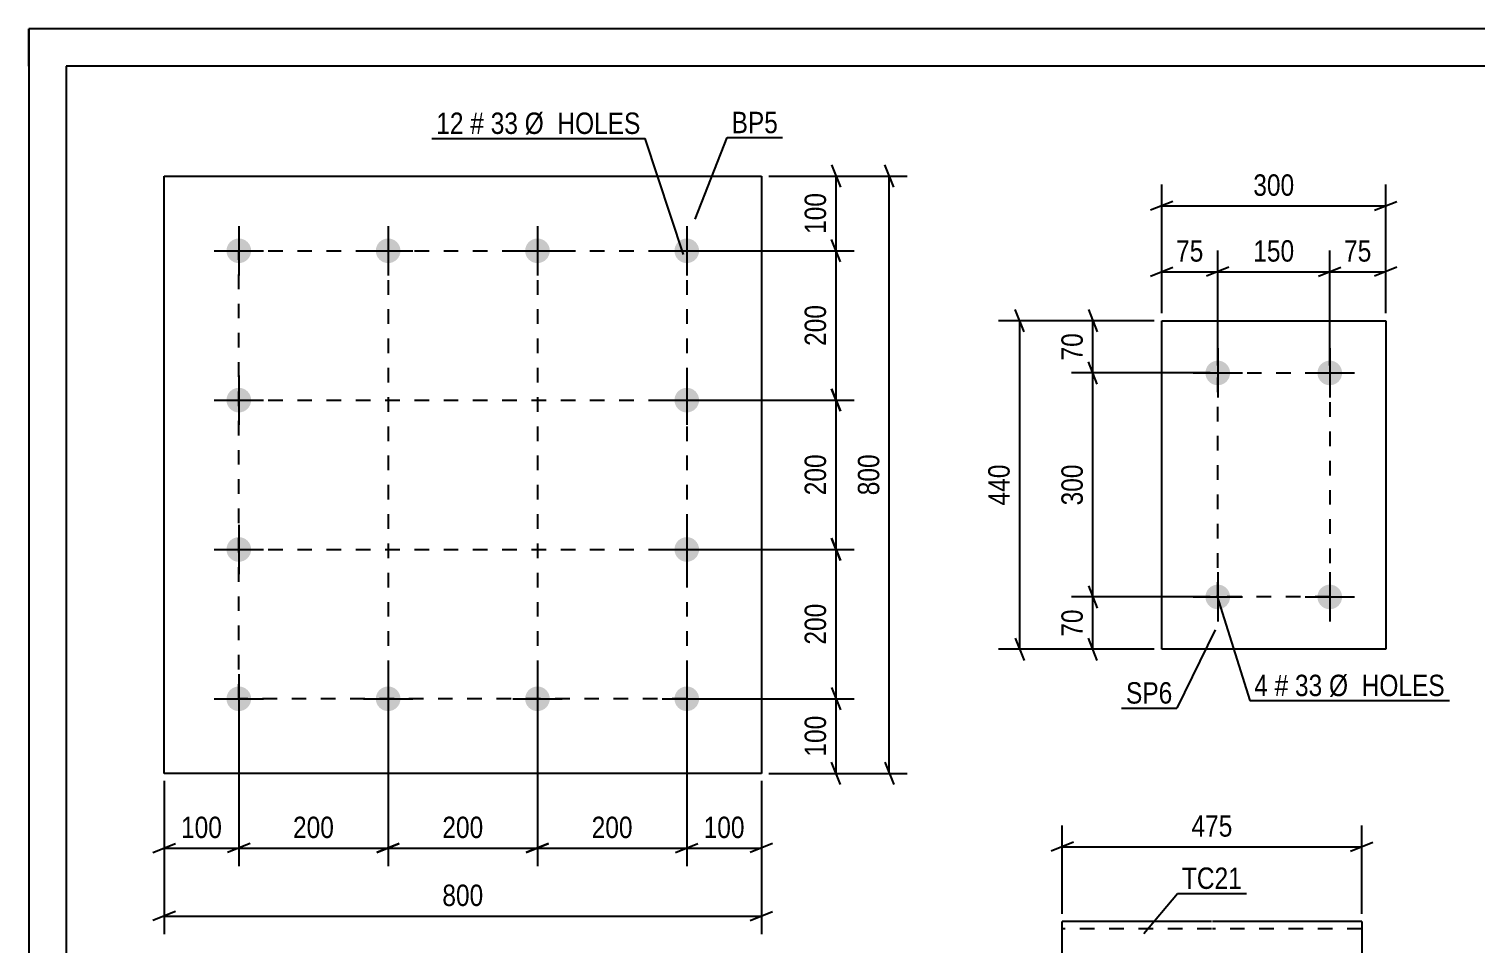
# Model space of a CAD drawing. Header units: millimetres. Extents: x 0 to 420, y 0 to 297.
# Drawn here: x 0 to 193.8, y 174.4 to 297 of the extents above; entities that cross this region are included whole.
import ezdxf

# ---------------------------------------------------------------- set-up
doc = ezdxf.new("R2010")
doc.units = ezdxf.units.MM
doc.linetypes.add('DXK_LINE_DOT2', pattern=[3.9198, 1.9599, -1.9599])
doc.styles.add('Arial Narrow', font='ARIALN.TTF', dxfattribs={"height": 0.2})

# ---------------------------------------------------------------- blocks, each defined once
blk = doc.blocks.new('Unknown-284859565-1134')
at = {"color": 5, "linetype": 'Continuous'}
for p, q in [((420, 297), (0, 297)), ((0, 297), (0, 0)), ((0, 292), (0, 297)), ((415, 292), (5, 292)), ((5, 292), (5, 5))]:
    blk.add_line(p, q, dxfattribs=at)
blk = doc.blocks.new('Part-284859565-6359 - 6358')
at = {"color": 2, "linetype": 'Continuous'}
for p, q in [((18.11, 197.29), (18.11, 277.29)), ((18.11, 277.29), (98.11, 277.29)), ((98.11, 277.29), (98.11, 197.29)), ((98.11, 197.29), (18.11, 197.29))]:
    blk.add_line(p, q, dxfattribs=at)
blk = doc.blocks.new('Bolt-284859565-6360 - 6358')
at = {"linetype": 'Continuous'}
for points in [[(28.11, 268.94, -1), (28.11, 265.64, -1)], [(48.11, 268.94, -1), (48.11, 265.64, -1)], [(68.11, 268.94, -1), (68.11, 265.64, -1)], [(88.11, 268.94, -1), (88.11, 265.64, -1)], [(28.11, 248.94, -1), (28.11, 245.64, -1)], [(88.11, 248.94, -1), (88.11, 245.64, -1)], [(28.11, 228.94, -1), (28.11, 225.64, -1)], [(88.11, 228.94, -1), (88.11, 225.64, -1)], [(28.11, 208.94, -1), (28.11, 205.64, -1)], [(48.11, 208.94, -1), (48.11, 205.64, -1)], [(68.11, 208.94, -1), (68.11, 205.64, -1)], [(88.11, 208.94, -1), (88.11, 205.64, -1)]]:
    blk.add_hatch(color=1, dxfattribs=at).paths.add_polyline_path(points)
at = {"color": 1, "linetype": 'Continuous'}
for p, q in [((28.11, 270.59), (28.11, 263.99)), ((48.11, 270.59), (48.11, 263.99)), ((68.11, 270.59), (68.11, 263.99)), ((88.11, 270.59), (88.11, 263.99)), ((24.81, 267.29), (31.41, 267.29)), ((44.81, 267.29), (51.41, 267.29)), ((64.81, 267.29), (71.41, 267.29)), ((84.81, 267.29), (91.41, 267.29)), ((28.11, 250.59), (28.11, 243.99)), ((88.11, 250.59), (88.11, 243.99)), ((24.81, 247.29), (31.41, 247.29)), ((84.81, 247.29), (91.41, 247.29)), ((28.11, 230.59), (28.11, 223.99)), ((88.11, 230.59), (88.11, 223.99)), ((24.81, 227.29), (31.41, 227.29)), ((84.81, 227.29), (91.41, 227.29)), ((28.11, 210.59), (28.11, 203.99)), ((48.11, 210.59), (48.11, 203.99)), ((68.11, 210.59), (68.11, 203.99)), ((88.11, 210.59), (88.11, 203.99)), ((24.81, 207.29), (31.41, 207.29)), ((44.81, 207.29), (51.41, 207.29)), ((64.81, 207.29), (71.41, 207.29)), ((84.81, 207.29), (91.41, 207.29))]:
    blk.add_line(p, q, dxfattribs=at)
blk = doc.blocks.new('Part-284859565-6327 - 6326')
at = {"color": 2, "linetype": 'Continuous'}
for p, q in [((158.41, 177.48), (138.41, 177.48)), ((138.41, 149.48), (138.41, 177.48)), ((178.51, 177.48), (158.51, 177.48)), ((178.51, 177.48), (178.51, 147.48)), ((138.41, 149.48), (138.41, 147.48)), ((158.41, 147.48), (138.41, 147.48)), ((178.51, 147.48), (158.51, 147.48))]:
    blk.add_line(p, q, dxfattribs=at)
at = {"color": 7, "linetype": 'DXK_LINE_DOT2'}
for p, q in [((158.41, 176.48), (138.41, 176.48)), ((178.51, 176.48), (158.51, 176.48)), ((138.41, 147.64), (138.41, 149.48)), ((138.41, 148.48), (138.41, 148.56)), ((158.41, 148.48), (138.41, 148.48)), ((178.51, 148.48), (158.51, 148.48)), ((178.51, 148.48), (178.51, 148.56))]:
    blk.add_line(p, q, dxfattribs=at)
blk = doc.blocks.new('Part-284859565-6396 - 6395')
at = {"color": 2, "linetype": 'Continuous'}
for p, q in [((151.73, 213.93), (151.73, 257.93)), ((151.73, 257.93), (181.73, 257.93)), ((181.73, 257.93), (181.73, 213.93)), ((181.73, 213.93), (151.73, 213.93))]:
    blk.add_line(p, q, dxfattribs=at)
blk = doc.blocks.new('Bolt-284859565-6397 - 6395')
at = {"linetype": 'Continuous'}
for points in [[(159.23, 252.58, -1), (159.23, 249.28, -1)], [(174.23, 252.58, -1), (174.23, 249.28, -1)], [(159.23, 222.58, -1), (159.23, 219.28, -1)], [(174.23, 222.58, -1), (174.23, 219.28, -1)]]:
    blk.add_hatch(color=1, dxfattribs=at).paths.add_polyline_path(points)
at = {"color": 1, "linetype": 'Continuous'}
for p, q in [((159.23, 254.23), (159.23, 247.63)), ((174.23, 254.23), (174.23, 247.63)), ((155.93, 250.93), (162.53, 250.93)), ((170.93, 250.93), (177.53, 250.93)), ((159.23, 224.23), (159.23, 217.63)), ((174.23, 224.23), (174.23, 217.63)), ((155.93, 220.93), (162.53, 220.93)), ((170.93, 220.93), (177.53, 220.93))]:
    blk.add_line(p, q, dxfattribs=at)
blk = doc.blocks.new('Rectangle-284859565-7701 - 6358')
at = {"color": 1, "linetype": 'DXK_LINE_DOT2'}
blk.add_lwpolyline([(28.11, 267.29), (88.11, 267.29), (88.11, 207.29), (28.11, 207.29), (28.11, 267.29)], close=True, dxfattribs=at)
blk = doc.blocks.new('Rectangle-284859565-7784 - 6395')
at = {"color": 1, "linetype": 'DXK_LINE_DOT2'}
blk.add_lwpolyline([(159.23, 250.93), (174.23, 250.93), (174.23, 220.93), (159.23, 220.93), (159.23, 250.93)], close=True, dxfattribs=at)
blk = doc.blocks.new('Line-284859565-7711 - 6358')
at = {"color": 1, "linetype": 'DXK_LINE_DOT2'}
blk.add_line((48.11, 267.29), (48.11, 207.29), dxfattribs=at)
blk = doc.blocks.new('Line-284859565-7718 - 6358')
at = {"color": 1, "linetype": 'DXK_LINE_DOT2'}
blk.add_line((68.11, 267.29), (68.11, 207.29), dxfattribs=at)
blk = doc.blocks.new('Line-284859565-7725 - 6358')
at = {"color": 1, "linetype": 'DXK_LINE_DOT2'}
blk.add_line((28.11, 247.29), (88.11, 247.29), dxfattribs=at)
blk = doc.blocks.new('Line-284859565-7732 - 6358')
at = {"color": 1, "linetype": 'DXK_LINE_DOT2'}
blk.add_line((28.11, 227.29), (88.11, 227.29), dxfattribs=at)
blk = doc.blocks.new('StraightDimension-284859565-6569 - 6358')
at = {"color": 7, "linetype": 'Continuous'}
for p, q in [((99.11, 277.29), (117.64, 277.29)), ((115.84, 275.79), (114.64, 278.79)), ((115.24, 197.29), (115.24, 277.29)), ((114.64, 198.79), (115.84, 195.79)), ((99.11, 197.29), (117.64, 197.29))]:
    blk.add_line(p, q, dxfattribs=at)
at = {"color": 0}
blk.add_wipeout([(114.49, 240.63), (110.29, 240.63), (110.29, 233.95), (114.49, 233.95)], dxfattribs=at)
at = {"color": 3, "style": 'Arial Narrow'}
blk.add_text('800', height=2.863, rotation=90.0002, dxfattribs=at).set_placement((113.89, 234.55))
blk = doc.blocks.new('StraightDimension-284859565-6549 - 6358')
at = {"color": 7, "linetype": 'Continuous'}
for p, q in [((99.11, 277.29), (110.51, 277.29)), ((107.51, 278.79), (108.71, 275.79)), ((108.11, 267.29), (108.11, 277.29)), ((108.71, 265.79), (107.51, 268.79)), ((89.11, 267.29), (110.51, 267.29))]:
    blk.add_line(p, q, dxfattribs=at)
at = {"color": 0}
blk.add_wipeout([(107.36, 275.63), (103.16, 275.63), (103.16, 268.95), (107.36, 268.95)], dxfattribs=at)
at = {"color": 3, "style": 'Arial Narrow'}
blk.add_text('100', height=2.863, rotation=90.0002, dxfattribs=at).set_placement((106.76, 269.55))
blk = doc.blocks.new('StraightDimension-284859565-6550 - 6358')
at = {"color": 7, "linetype": 'Continuous'}
for p, q in [((108.71, 265.79), (107.51, 268.79)), ((89.11, 267.29), (110.51, 267.29)), ((108.11, 247.29), (108.11, 267.29)), ((107.51, 248.79), (108.71, 245.79)), ((89.11, 247.29), (110.51, 247.29))]:
    blk.add_line(p, q, dxfattribs=at)
at = {"color": 0}
blk.add_wipeout([(107.36, 260.63), (103.16, 260.63), (103.16, 253.95), (107.36, 253.95)], dxfattribs=at)
at = {"color": 3, "style": 'Arial Narrow'}
blk.add_text('200', height=2.863, rotation=90.0002, dxfattribs=at).set_placement((106.76, 254.55))
blk = doc.blocks.new('StraightDimension-284859565-6551 - 6358')
at = {"color": 7, "linetype": 'Continuous'}
for p, q in [((108.71, 245.79), (107.51, 248.79)), ((89.11, 247.29), (110.51, 247.29)), ((108.11, 227.29), (108.11, 247.29)), ((107.51, 228.79), (108.71, 225.79)), ((89.11, 227.29), (110.51, 227.29))]:
    blk.add_line(p, q, dxfattribs=at)
at = {"color": 0}
blk.add_wipeout([(107.36, 240.63), (103.16, 240.63), (103.16, 233.95), (107.36, 233.95)], dxfattribs=at)
at = {"color": 3, "style": 'Arial Narrow'}
blk.add_text('200', height=2.863, rotation=90.0002, dxfattribs=at).set_placement((106.76, 234.55))
blk = doc.blocks.new('StraightDimension-284859565-6552 - 6358')
at = {"color": 7, "linetype": 'Continuous'}
for p, q in [((108.71, 225.79), (107.51, 228.79)), ((89.11, 227.29), (110.51, 227.29)), ((108.11, 207.29), (108.11, 227.29)), ((107.51, 208.79), (108.71, 205.79)), ((89.11, 207.29), (110.51, 207.29))]:
    blk.add_line(p, q, dxfattribs=at)
at = {"color": 0}
blk.add_wipeout([(107.36, 220.63), (103.16, 220.63), (103.16, 213.95), (107.36, 213.95)], dxfattribs=at)
at = {"color": 3, "style": 'Arial Narrow'}
blk.add_text('200', height=2.863, rotation=90.0002, dxfattribs=at).set_placement((106.76, 214.55))
blk = doc.blocks.new('StraightDimension-284859565-6553 - 6358')
at = {"color": 7, "linetype": 'Continuous'}
for p, q in [((107.51, 208.79), (108.71, 205.79)), ((89.11, 207.29), (110.51, 207.29)), ((108.11, 197.29), (108.11, 207.29)), ((108.71, 195.79), (107.51, 198.79)), ((99.11, 197.29), (110.51, 197.29))]:
    blk.add_line(p, q, dxfattribs=at)
at = {"color": 0}
blk.add_wipeout([(107.36, 205.63), (103.16, 205.63), (103.16, 198.95), (107.36, 198.95)], dxfattribs=at)
at = {"color": 3, "style": 'Arial Narrow'}
blk.add_text('100', height=2.863, rotation=90.0002, dxfattribs=at).set_placement((106.76, 199.55))
blk = doc.blocks.new('StraightDimension-284859565-6573 - 6358')
at = {"color": 7, "linetype": 'Continuous'}
for p, q in [((88.11, 206.29), (88.11, 184.89)), ((98.11, 196.29), (98.11, 184.89)), ((86.61, 186.69), (89.61, 187.89)), ((88.11, 187.29), (98.11, 187.29)), ((99.61, 187.89), (96.61, 186.69))]:
    blk.add_line(p, q, dxfattribs=at)
at = {"color": 0}
blk.add_wipeout([(96.45, 188.04), (96.45, 192.24), (89.77, 192.24), (89.77, 188.04)], dxfattribs=at)
at = {"color": 3, "style": 'Arial Narrow'}
blk.add_text('100', height=2.863, dxfattribs=at).set_placement((90.37, 188.64))
blk = doc.blocks.new('StraightDimension-284859565-6574 - 6358')
at = {"color": 7, "linetype": 'Continuous'}
for p, q in [((68.11, 206.29), (68.11, 184.89)), ((88.11, 206.29), (88.11, 184.89)), ((69.61, 187.89), (66.61, 186.69)), ((68.11, 187.29), (88.11, 187.29)), ((86.61, 186.69), (89.61, 187.89))]:
    blk.add_line(p, q, dxfattribs=at)
at = {"color": 0}
blk.add_wipeout([(81.45, 188.04), (81.45, 192.24), (74.77, 192.24), (74.77, 188.04)], dxfattribs=at)
at = {"color": 3, "style": 'Arial Narrow'}
blk.add_text('200', height=2.863, dxfattribs=at).set_placement((75.37, 188.64))
blk = doc.blocks.new('StraightDimension-284859565-6575 - 6358')
at = {"color": 7, "linetype": 'Continuous'}
for p, q in [((48.11, 206.29), (48.11, 184.89)), ((68.11, 206.29), (68.11, 184.89)), ((49.61, 187.89), (46.61, 186.69)), ((48.11, 187.29), (68.11, 187.29)), ((66.61, 186.69), (69.61, 187.89))]:
    blk.add_line(p, q, dxfattribs=at)
at = {"color": 0}
blk.add_wipeout([(61.45, 188.04), (61.45, 192.24), (54.77, 192.24), (54.77, 188.04)], dxfattribs=at)
at = {"color": 3, "style": 'Arial Narrow'}
blk.add_text('200', height=2.863, dxfattribs=at).set_placement((55.37, 188.64))
blk = doc.blocks.new('StraightDimension-284859565-6576 - 6358')
at = {"color": 7, "linetype": 'Continuous'}
for p, q in [((28.11, 206.29), (28.11, 184.89)), ((48.11, 206.29), (48.11, 184.89)), ((29.61, 187.89), (26.61, 186.69)), ((28.11, 187.29), (48.11, 187.29)), ((46.61, 186.69), (49.61, 187.89))]:
    blk.add_line(p, q, dxfattribs=at)
at = {"color": 0}
blk.add_wipeout([(41.45, 188.04), (41.45, 192.24), (34.77, 192.24), (34.77, 188.04)], dxfattribs=at)
at = {"color": 3, "style": 'Arial Narrow'}
blk.add_text('200', height=2.863, dxfattribs=at).set_placement((35.37, 188.64))
blk = doc.blocks.new('StraightDimension-284859565-6577 - 6358')
at = {"color": 7, "linetype": 'Continuous'}
for p, q in [((28.11, 206.29), (28.11, 184.89)), ((18.11, 196.29), (18.11, 184.89)), ((16.61, 186.69), (19.61, 187.89)), ((18.11, 187.29), (28.11, 187.29)), ((29.61, 187.89), (26.61, 186.69))]:
    blk.add_line(p, q, dxfattribs=at)
at = {"color": 0}
blk.add_wipeout([(26.45, 188.04), (26.45, 192.24), (19.77, 192.24), (19.77, 188.04)], dxfattribs=at)
at = {"color": 3, "style": 'Arial Narrow'}
blk.add_text('100', height=2.863, dxfattribs=at).set_placement((20.37, 188.64))
blk = doc.blocks.new('StraightDimension-284859565-6593 - 6358')
at = {"color": 7, "linetype": 'Continuous'}
for p, q in [((18.11, 196.29), (18.11, 175.79)), ((98.11, 196.29), (98.11, 175.79)), ((19.61, 178.79), (16.61, 177.59)), ((96.61, 177.59), (99.61, 178.79)), ((18.11, 178.19), (98.11, 178.19))]:
    blk.add_line(p, q, dxfattribs=at)
at = {"color": 0}
blk.add_wipeout([(61.45, 178.94), (61.45, 183.14), (54.77, 183.14), (54.77, 178.94)], dxfattribs=at)
at = {"color": 3, "style": 'Arial Narrow'}
blk.add_text('800', height=2.863, dxfattribs=at).set_placement((55.37, 179.54))
blk = doc.blocks.new('StraightDimension-284859565-6525 - 6326')
at = {"color": 7, "linetype": 'Continuous'}
for p, q in [((138.41, 178.48), (138.41, 190.33)), ((178.51, 178.48), (178.51, 190.33)), ((139.91, 188.08), (136.91, 186.88)), ((177.01, 186.88), (180.01, 188.08)), ((138.41, 187.48), (178.51, 187.48))]:
    blk.add_line(p, q, dxfattribs=at)
at = {"color": 0}
blk.add_wipeout([(161.8, 188.23), (161.8, 192.43), (155.11, 192.43), (155.11, 188.23)], dxfattribs=at)
at = {"color": 3, "style": 'Arial Narrow'}
blk.add_text('475', height=2.863, dxfattribs=at).set_placement((155.71, 188.83))
blk = doc.blocks.new('StraightDimension-284859565-6662 - 6395')
at = {"color": 7, "linetype": 'Continuous'}
for p, q in [((143.1, 249.43), (141.9, 252.43)), ((158.23, 250.93), (139.65, 250.93)), ((142.5, 220.93), (142.5, 250.93)), ((141.9, 222.43), (143.1, 219.43)), ((158.23, 220.93), (139.65, 220.93))]:
    blk.add_line(p, q, dxfattribs=at)
at = {"color": 0}
blk.add_wipeout([(141.75, 239.27), (137.55, 239.27), (137.55, 232.59), (141.75, 232.59)], dxfattribs=at)
at = {"color": 3, "style": 'Arial Narrow'}
blk.add_text('300', height=2.863, rotation=90.0002, dxfattribs=at).set_placement((141.15, 233.19))
blk = doc.blocks.new('StraightDimension-284859565-6661 - 6395')
at = {"color": 7, "linetype": 'Continuous'}
for p, q in [((150.73, 257.93), (139.65, 257.93)), ((141.9, 259.43), (143.1, 256.43)), ((142.5, 250.93), (142.5, 257.93)), ((143.1, 249.43), (141.9, 252.43)), ((158.23, 250.93), (139.65, 250.93))]:
    blk.add_line(p, q, dxfattribs=at)
at = {"color": 0}
blk.add_wipeout([(141.75, 256.86), (137.55, 256.86), (137.55, 252), (141.75, 252)], dxfattribs=at)
at = {"color": 3, "style": 'Arial Narrow'}
blk.add_text('70', height=2.863, rotation=90.0002, dxfattribs=at).set_placement((141.15, 252.6))
blk = doc.blocks.new('StraightDimension-284859565-6663 - 6395')
at = {"color": 7, "linetype": 'Continuous'}
for p, q in [((141.9, 222.43), (143.1, 219.43)), ((158.23, 220.93), (139.65, 220.93)), ((142.5, 213.93), (142.5, 220.93)), ((143.1, 212.43), (141.9, 215.43)), ((150.73, 213.93), (139.65, 213.93))]:
    blk.add_line(p, q, dxfattribs=at)
at = {"color": 0}
blk.add_wipeout([(141.75, 219.86), (137.55, 219.86), (137.55, 215), (141.75, 215)], dxfattribs=at)
at = {"color": 3, "style": 'Arial Narrow'}
blk.add_text('70', height=2.863, rotation=90.0002, dxfattribs=at).set_placement((141.15, 215.6))
blk = doc.blocks.new('StraightDimension-284859565-6673 - 6395')
at = {"color": 7, "linetype": 'Continuous'}
for p, q in [((150.73, 257.93), (129.85, 257.93)), ((133.3, 256.43), (132.1, 259.43)), ((132.7, 213.93), (132.7, 257.93)), ((132.1, 215.43), (133.3, 212.43)), ((150.73, 213.93), (129.85, 213.93))]:
    blk.add_line(p, q, dxfattribs=at)
at = {"color": 0}
blk.add_wipeout([(131.95, 239.27), (127.75, 239.27), (127.75, 232.59), (131.95, 232.59)], dxfattribs=at)
at = {"color": 3, "style": 'Arial Narrow'}
blk.add_text('440', height=2.863, rotation=90.0002, dxfattribs=at).set_placement((131.35, 233.19))
blk = doc.blocks.new('StraightDimension-284859565-6677 - 6395')
at = {"color": 7, "linetype": 'Continuous'}
for p, q in [((174.23, 251.93), (174.23, 267.34)), ((181.73, 258.93), (181.73, 267.34)), ((172.73, 263.89), (175.73, 265.09)), ((174.23, 264.49), (181.73, 264.49)), ((183.23, 265.09), (180.23, 263.89))]:
    blk.add_line(p, q, dxfattribs=at)
at = {"color": 0}
blk.add_wipeout([(180.41, 265.24), (180.41, 269.44), (175.55, 269.44), (175.55, 265.24)], dxfattribs=at)
at = {"color": 3, "style": 'Arial Narrow'}
blk.add_text('75', height=2.863, dxfattribs=at).set_placement((176.15, 265.84))
blk = doc.blocks.new('StraightDimension-284859565-6678 - 6395')
at = {"color": 7, "linetype": 'Continuous'}
for p, q in [((159.23, 251.93), (159.23, 267.34)), ((174.23, 251.93), (174.23, 267.34)), ((160.73, 265.09), (157.73, 263.89)), ((159.23, 264.49), (174.23, 264.49)), ((172.73, 263.89), (175.73, 265.09))]:
    blk.add_line(p, q, dxfattribs=at)
at = {"color": 0}
blk.add_wipeout([(170.07, 265.24), (170.07, 269.44), (163.39, 269.44), (163.39, 265.24)], dxfattribs=at)
at = {"color": 3, "style": 'Arial Narrow'}
blk.add_text('150', height=2.863, dxfattribs=at).set_placement((163.99, 265.84))
blk = doc.blocks.new('StraightDimension-284859565-6679 - 6395')
at = {"color": 7, "linetype": 'Continuous'}
for p, q in [((151.73, 258.93), (151.73, 267.34)), ((159.23, 251.93), (159.23, 267.34)), ((150.23, 263.89), (153.23, 265.09)), ((151.73, 264.49), (159.23, 264.49)), ((160.73, 265.09), (157.73, 263.89))]:
    blk.add_line(p, q, dxfattribs=at)
at = {"color": 0}
blk.add_wipeout([(157.91, 265.24), (157.91, 269.44), (153.05, 269.44), (153.05, 265.24)], dxfattribs=at)
at = {"color": 3, "style": 'Arial Narrow'}
blk.add_text('75', height=2.863, dxfattribs=at).set_placement((153.65, 265.84))
blk = doc.blocks.new('StraightDimension-284859565-6689 - 6395')
at = {"color": 7, "linetype": 'Continuous'}
for p, q in [((151.73, 258.93), (151.73, 276.16)), ((181.73, 258.93), (181.73, 276.16)), ((153.23, 273.91), (150.23, 272.71)), ((151.73, 273.31), (181.73, 273.31)), ((180.23, 272.71), (183.23, 273.91))]:
    blk.add_line(p, q, dxfattribs=at)
at = {"color": 0}
blk.add_wipeout([(170.07, 274.06), (170.07, 278.26), (163.39, 278.26), (163.39, 274.06)], dxfattribs=at)
at = {"color": 3, "style": 'Arial Narrow'}
blk.add_text('300', height=2.863, dxfattribs=at).set_placement((163.99, 274.66))
blk = doc.blocks.new('Mark-284859565-6840 - 6358')
at = {"color": 0}
blk.add_wipeout([(100.32, 283.04), (100.32, 286.04), (94.11, 286.04), (94.11, 283.04)], dxfattribs=at)
blk.add_wipeout([(100.32, 283.04), (100.32, 286.04), (94.11, 286.04), (94.11, 283.04)], dxfattribs=at)
at = {"color": 30, "linetype": 'Continuous'}
for p, q in [((89.23, 271.51), (93.51, 282.44)), ((93.51, 282.44), (100.92, 282.44))]:
    blk.add_line(p, q, dxfattribs=at)
at = {"color": 3, "style": 'Arial Narrow'}
blk.add_text('BP5', height=2.863, dxfattribs=at).set_placement((94.11, 283.04))
blk = doc.blocks.new('Mark-284859565-6843 - 6358')
at = {"color": 0}
blk.add_wipeout([(58.22, 282.94), (58.22, 285.94), (54.56, 285.94), (54.56, 282.94)], dxfattribs=at)
blk.add_wipeout([(58.22, 282.94), (58.22, 285.94), (54.56, 285.94), (54.56, 282.94)], dxfattribs=at)
at = {"color": 3, "style": 'Arial Narrow'}
blk.add_text('12', height=2.863, dxfattribs=at).set_placement((54.56, 282.94))
at = {"color": 0}
blk.add_wipeout([(60.95, 282.94), (60.95, 285.94), (59.12, 285.94), (59.12, 282.94)], dxfattribs=at)
blk.add_wipeout([(60.95, 282.94), (60.95, 285.94), (59.12, 285.94), (59.12, 282.94)], dxfattribs=at)
blk.add_wipeout([(65.5, 282.94), (65.5, 285.94), (61.85, 285.94), (61.85, 282.94)], dxfattribs=at)
blk.add_wipeout([(65.5, 282.94), (65.5, 285.94), (61.85, 285.94), (61.85, 282.94)], dxfattribs=at)
at = {"color": 3, "style": 'Arial Narrow'}
for s, height, p in [('#', 2.86, (59.12, 282.94)), ('33', 2.863, (61.85, 282.94))]:
    blk.add_text(s, height=height, dxfattribs=at).set_placement(p)
at = {"color": 0}
blk.add_wipeout([(81.93, 282.94), (81.93, 285.94), (66.4, 285.94), (66.4, 282.94)], dxfattribs=at)
blk.add_wipeout([(81.93, 282.94), (81.93, 285.94), (66.4, 285.94), (66.4, 282.94)], dxfattribs=at)
at = {"color": 7, "linetype": 'Continuous'}
for p in [(53.96, 282.34), (87.69, 266.78)]:
    blk.add_line(p, (82.53, 282.34), dxfattribs=at)
at = {"color": 3, "style": 'Arial Narrow'}
blk.add_text('Ø  HOLES', height=2.863, dxfattribs=at).set_placement((66.4, 282.94))
blk = doc.blocks.new('Mark-284859565-6828 - 6326')
at = {"color": 0}
blk.add_wipeout([(162.47, 181.83), (162.47, 184.83), (154.43, 184.83), (154.43, 181.83)], dxfattribs=at)
blk.add_wipeout([(162.47, 181.83), (162.47, 184.83), (154.43, 184.83), (154.43, 181.83)], dxfattribs=at)
at = {"color": 30, "linetype": 'Continuous'}
for p, q in [((149.34, 175.87), (153.83, 181.23)), ((153.83, 181.23), (163.07, 181.23))]:
    blk.add_line(p, q, dxfattribs=at)
at = {"color": 3, "style": 'Arial Narrow'}
blk.add_text('TC21', height=2.863, dxfattribs=at).set_placement((154.43, 181.83))
blk = doc.blocks.new('Mark-284859565-6851 - 6395')
at = {"color": 0}
blk.add_wipeout([(165.95, 207.65), (165.95, 210.65), (164.12, 210.65), (164.12, 207.65)], dxfattribs=at)
blk.add_wipeout([(165.95, 207.65), (165.95, 210.65), (164.12, 210.65), (164.12, 207.65)], dxfattribs=at)
at = {"color": 7, "linetype": 'Continuous'}
blk.add_line((159.12, 221.13), (163.52, 207.05), dxfattribs=at)
at = {"color": 3, "style": 'Arial Narrow'}
blk.add_text('4', height=2.86, dxfattribs=at).set_placement((164.12, 207.65))
at = {"color": 0}
blk.add_wipeout([(168.67, 207.65), (168.67, 210.65), (166.85, 210.65), (166.85, 207.65)], dxfattribs=at)
blk.add_wipeout([(168.67, 207.65), (168.67, 210.65), (166.85, 210.65), (166.85, 207.65)], dxfattribs=at)
blk.add_wipeout([(173.23, 207.65), (173.23, 210.65), (169.57, 210.65), (169.57, 207.65)], dxfattribs=at)
blk.add_wipeout([(173.23, 207.65), (173.23, 210.65), (169.57, 210.65), (169.57, 207.65)], dxfattribs=at)
at = {"color": 3, "style": 'Arial Narrow'}
for s, height, p in [('#', 2.86, (166.85, 207.65)), ('33', 2.863, (169.57, 207.65))]:
    blk.add_text(s, height=height, dxfattribs=at).set_placement(p)
at = {"color": 0}
blk.add_wipeout([(189.66, 207.65), (189.66, 210.65), (174.13, 210.65), (174.13, 207.65)], dxfattribs=at)
blk.add_wipeout([(189.66, 207.65), (189.66, 210.65), (174.13, 210.65), (174.13, 207.65)], dxfattribs=at)
at = {"color": 7, "linetype": 'Continuous'}
blk.add_line((163.52, 207.05), (190.26, 207.05), dxfattribs=at)
at = {"color": 3, "style": 'Arial Narrow'}
blk.add_text('Ø  HOLES', height=2.863, dxfattribs=at).set_placement((174.13, 207.65))
blk = doc.blocks.new('Mark-284859565-6848 - 6395')
at = {"color": 0}
blk.add_wipeout([(153.15, 206.65), (153.15, 209.65), (146.94, 209.65), (146.94, 206.65)], dxfattribs=at)
blk.add_wipeout([(153.15, 206.65), (153.15, 209.65), (146.94, 209.65), (146.94, 206.65)], dxfattribs=at)
at = {"color": 30, "linetype": 'Continuous'}
for p in [(158.87, 216.52), (146.34, 206.05)]:
    blk.add_line(p, (153.75, 206.05), dxfattribs=at)
at = {"color": 3, "style": 'Arial Narrow'}
blk.add_text('SP6', height=2.863, dxfattribs=at).set_placement((146.94, 206.65))

msp = doc.modelspace()

# ---------------------------------------------------------------- block references
for name in ['Unknown-284859565-1134', 'Part-284859565-6359 - 6358', 'Bolt-284859565-6360 - 6358', 'Rectangle-284859565-7701 - 6358', 'Line-284859565-7711 - 6358', 'Line-284859565-7718 - 6358', 'Part-284859565-6396 - 6395', 'Bolt-284859565-6397 - 6395', 'Rectangle-284859565-7784 - 6395', 'Line-284859565-7725 - 6358', 'Line-284859565-7732 - 6358', 'Part-284859565-6327 - 6326']:
    msp.add_blockref(name, (0, 0))

# ---------------------------------------------------------------- next in the draw order: block references
for name in ['Mark-284859565-6843 - 6358', 'StraightDimension-284859565-6569 - 6358', 'StraightDimension-284859565-6677 - 6395', 'StraightDimension-284859565-6662 - 6395', 'StraightDimension-284859565-6525 - 6326']:
    msp.add_blockref(name, (0, 0))

# ---------------------------------------------------------------- next in the draw order: block references
for name in ['StraightDimension-284859565-6549 - 6358', 'StraightDimension-284859565-6661 - 6395', 'StraightDimension-284859565-6663 - 6395', 'Mark-284859565-6828 - 6326']:
    msp.add_blockref(name, (0, 0))

# ---------------------------------------------------------------- next in the draw order: block references
for name in ['Mark-284859565-6840 - 6358', 'StraightDimension-284859565-6678 - 6395', 'StraightDimension-284859565-6550 - 6358', 'StraightDimension-284859565-6673 - 6395', 'Mark-284859565-6851 - 6395']:
    msp.add_blockref(name, (0, 0))

# ---------------------------------------------------------------- next in the draw order: block references
for name in ['StraightDimension-284859565-6679 - 6395', 'StraightDimension-284859565-6551 - 6358', 'Mark-284859565-6848 - 6395']:
    msp.add_blockref(name, (0, 0))

# ---------------------------------------------------------------- next in the draw order: block references
for name in ['StraightDimension-284859565-6689 - 6395', 'StraightDimension-284859565-6552 - 6358']:
    msp.add_blockref(name, (0, 0))

# ---------------------------------------------------------------- next in the draw order: block references
msp.add_blockref('StraightDimension-284859565-6553 - 6358', (0, 0))

# ---------------------------------------------------------------- next in the draw order: block references
msp.add_blockref('StraightDimension-284859565-6573 - 6358', (0, 0))

# ---------------------------------------------------------------- next in the draw order: block references
msp.add_blockref('StraightDimension-284859565-6574 - 6358', (0, 0))

# ---------------------------------------------------------------- next in the draw order: block references
msp.add_blockref('StraightDimension-284859565-6575 - 6358', (0, 0))

# ---------------------------------------------------------------- next in the draw order: block references
msp.add_blockref('StraightDimension-284859565-6576 - 6358', (0, 0))

# ---------------------------------------------------------------- next in the draw order: block references
msp.add_blockref('StraightDimension-284859565-6577 - 6358', (0, 0))

# ---------------------------------------------------------------- next in the draw order: block references
msp.add_blockref('StraightDimension-284859565-6593 - 6358', (0, 0))

doc.saveas('drawing.dxf')
